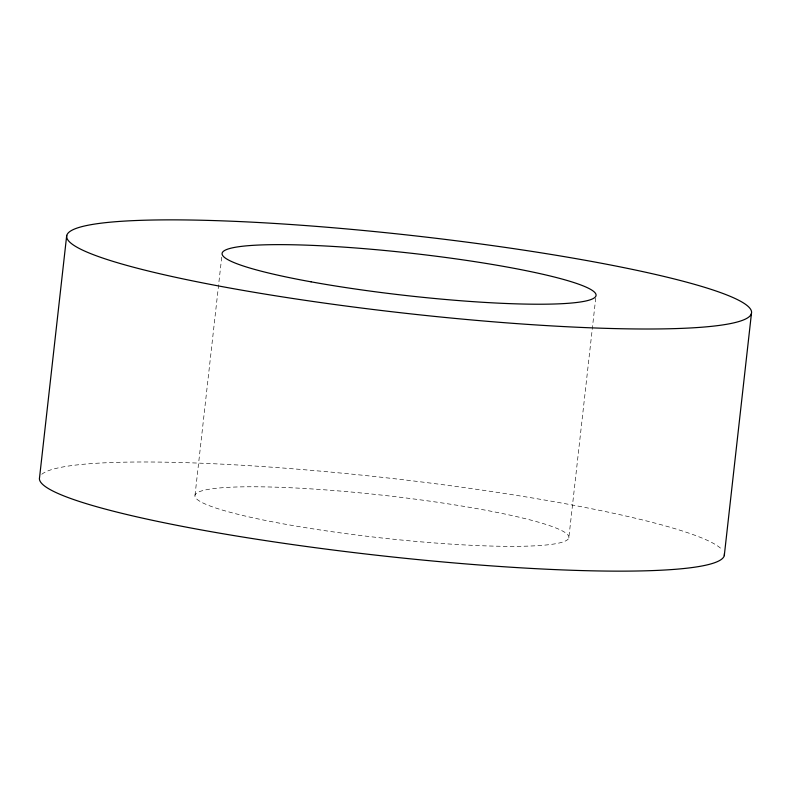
<?xml version="1.0" encoding="UTF-8"?>
<svg xmlns="http://www.w3.org/2000/svg" width="791" height="791" viewBox="0 0 791 791"><rect width="100%" height="100%" fill="white"/><g stroke="black" fill="none" stroke-linecap="round" stroke-linejoin="round"><path stroke-width="0.59" stroke-dasharray="3.96 2.97" d="M195.011 495.265L221.757 256.798M568.828 537.87A188.149 21.298 6.4 0 0 293.046 487.869A188.149 21.298 6.4 0 0 283.88 523.958A188.149 21.298 6.4 0 0 568.828 537.87L595.722 298.177M41.775 474.303A344.629 39.016 6.4 0 1 382.449 477.369A344.629 39.016 6.4 0 1 722.183 549.755"/><path stroke-width="1.19" d="M66.711 235.411L39.55 477.556A344.629 39.016 6.4 0 0 380.372 555.648A344.629 39.016 6.4 0 0 724.368 553.72M724.289 555.589L751.45 313.444A344.629 39.016 6.4 0 0 246.298 221.876A344.629 39.016 6.4 0 0 229.499 287.973A344.629 39.016 6.4 0 0 751.45 313.444M311.041 281.823A188.149 21.298 6.4 0 0 595.989 295.735A188.149 21.298 6.4 0 0 320.207 245.734A188.149 21.298 6.4 0 0 311.041 281.823"/></g></svg>
